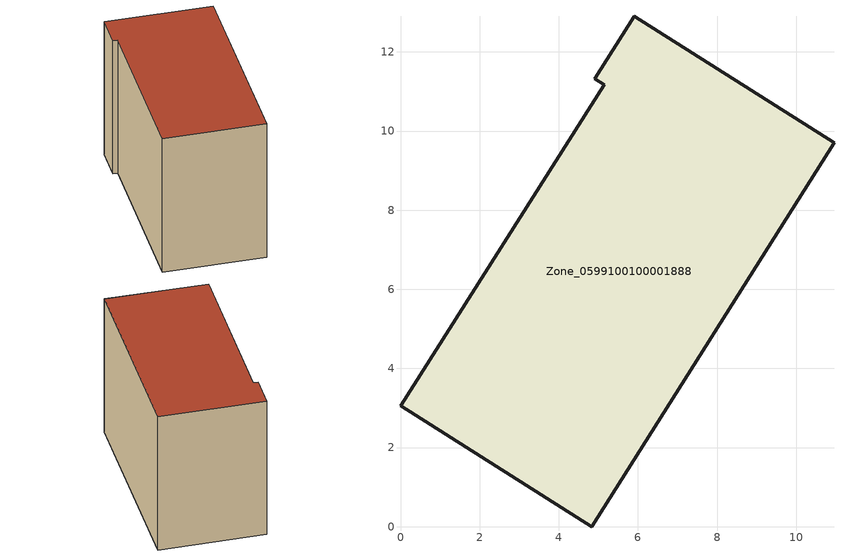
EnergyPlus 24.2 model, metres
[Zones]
Zone_0599100100001888
 floor ground (C_G): 5.91,12.9 10.96,9.7 4.84,0 0,3.06 5.14,11.18 4.91,11.33 z1.6
 wall outside (C_F): 4.84,0 10.96,9.7 5.91,12.9 4.91,11.33 5.14,11.18 0,3.06 4.84,0 z1.6:10.19
 roof outside (C_R): 10.96,9.7 5.91,12.9 4.91,11.33 5.14,11.18 0,3.06 4.84,0 z10.19
[BUILDING]
Pand.0599100100001888: North Axis=0; Terrain=City; Loads Convergence Tolerance Value=0.04; Temperature Convergence Tolerance Value=0.4; Solar Distribution=FullExterior; Maximum Number of Warmup Days=25; Minimum Number of Warmup Days=1
[Site:Location]
Rotterdam.The.Hague.AP_ZH_NLD Design_Conditions: Latitude=51.96; Longitude=4.45; Time Zone=1; Elevation=-4.5
[SITE:GROUNDTEMPERATURE:BUILDINGSURFACE]
18, 18, 18, 18, 18, 18, 18, 18, 18, 18, 18, 18
[MATERIAL] Thermal Absorptance=0.9; Solar Absorptance=0.7; Visible Absorptance=0.7
Name | Roughness | Thickness | Conductivity | Density | Specific Heat
G.TC.2006-2014 | MediumSmooth | 0.15 | 0.06 | 540 | 1210
F.TC.2006-2014 | Rough | 0.3 | 0.12 | 1920 | 840
R.TC.2006-2014 | MediumRough | 0.2 | 0.08 | 1500 | 1000
[CONSTRUCTION]
C_G: G.TC.2006-2014
C_F: F.TC.2006-2014
C_R: R.TC.2006-2014
[ZONE]
Zone_0599100100001888: Type=1; Multiplier=1; Ceiling Height=Autocalculate; Volume=Autocalculate; Floor Area=autocalculate; Part of Total Floor Area=Yes
[ZONEINFILTRATION:DESIGNFLOWRATE]
Infil_Zone_0599100100001888: Zone or ZoneList or Space or SpaceList=Zone_0599100100001888; Schedule=AlwaysOn; Design Flow Rate Calculation Method=Flow/Area; Flow Rate per Floor Area=0.0015; Constant Term Coefficient=1; Temperature Term Coefficient=0; Velocity Term Coefficient=0; Velocity Squared Term Coefficient=0
[HVACTEMPLATE:ZONE:IDEALLOADSAIRSYSTEM]
Zone_0599100100001888: Maximum Heating Supply Air Temperature=50; Minimum Cooling Supply Air Temperature=13; Maximum Heating Supply Air Humidity Ratio=0.0156; Minimum Cooling Supply Air Humidity Ratio=0.0077; Heating Limit=NoLimit; Cooling Limit=NoLimit; Dehumidification Control Type=ConstantSensibleHeatRatio; Cooling Sensible Heat Ratio=0.7; Dehumidification Setpoint=60; Humidification Control Type=None; Humidification Setpoint=30; Outdoor Air Method=None; Outdoor Air Flow Rate per Person=0.00944; Outdoor Air Flow Rate per Zone Floor Area=0; Outdoor Air Flow Rate per Zone=0; Demand Controlled Ventilation Type=None; Outdoor Air Economizer Type=NoEconomizer; Heat Recovery Type=None; Sensible Heat Recovery Effectiveness=0.7; Latent Heat Recovery Effectiveness=0.65
[ZONECONTROL:THERMOSTAT]
ThermostatControl_Zone_0599100100001888: Zone or ZoneList=Zone_0599100100001888; Control Type Schedule=DualSetpointControlType; Control 1=Thermostat_Zone_0599100100001888; Temperature Difference Between Cutout And Setpoint=0
[THERMOSTATSETPOINT:DUALSETPOINT]
Thermostat_Zone_0599100100001888: Heating Setpoint Temperature Schedule=HeatingSetpoint_Zone_0599100100001888; Cooling Setpoint Temperature Schedule=CoolingSetpoint_Zone_0599100100001888
[SCHEDULE:COMPACT]
HeatingSetpoint_Zone_0599100100001888: Through: 12/31, For: AllDays, Until: 24:00, 21
CoolingSetpoint_Zone_0599100100001888: Through: 12/31, For: AllDays, Until: 24:00, 24
DualSetpointControlType: Through: 12/31, For: AllDays, Until: 24:00, 4
AlwaysOn: Through: 12/31, For: AllDays, Until: 24:00, 1
